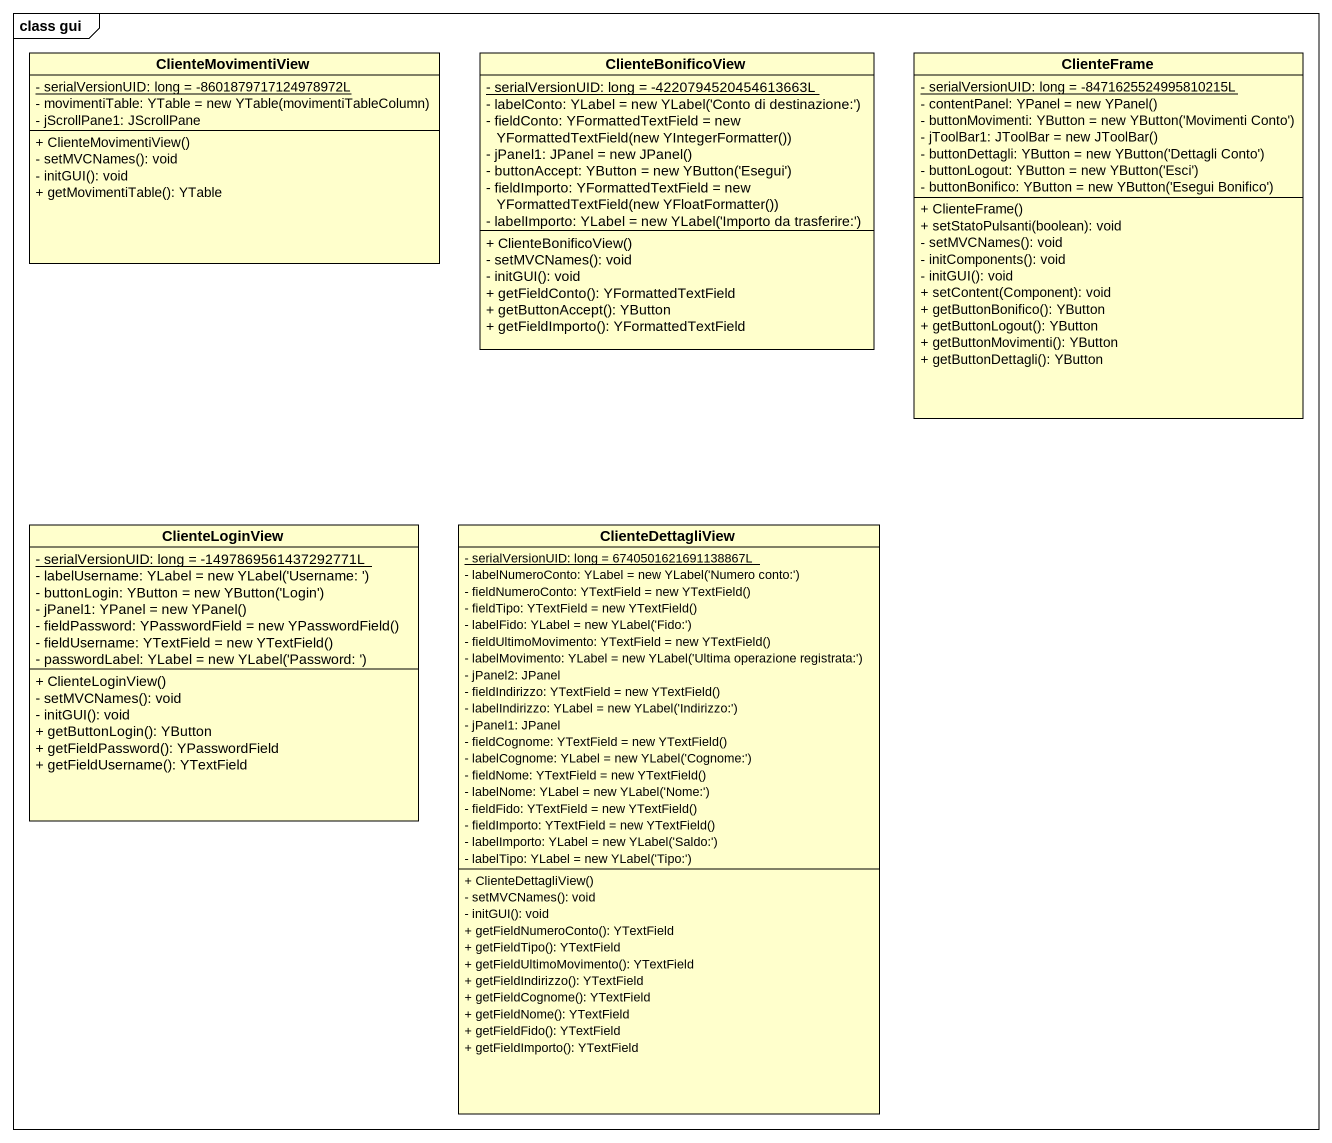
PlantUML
@startuml
mainframe class gui
hide circle
hide empty members
skinparam classAttributeIconSize 0
class ClienteMovimentiView {
  {static} - serialVersionUID: long = -8601879717124978972L
  {field} - movimentiTable: YTable = new YTable(movimentiTableColumn)
  - jScrollPane1: JScrollPane
  + ClienteMovimentiView()
  - setMVCNames(): void
  - initGUI(): void
  + getMovimentiTable(): YTable
}
class ClienteBonificoView {
  {static} - serialVersionUID: long = -4220794520454613663L
  {field} - labelConto: YLabel = new YLabel('Conto di destinazione:')
  {field} - fieldConto: YFormattedTextField = new YFormattedTextField(new YIntegerFormatter())
  {field} - jPanel1: JPanel = new JPanel()
  {field} - buttonAccept: YButton = new YButton('Esegui')
  {field} - fieldImporto: YFormattedTextField = new YFormattedTextField(new YFloatFormatter())
  {field} - labelImporto: YLabel = new YLabel('Importo da trasferire:')
  + ClienteBonificoView()
  - setMVCNames(): void
  - initGUI(): void
  + getFieldConto(): YFormattedTextField
  + getButtonAccept(): YButton
  + getFieldImporto(): YFormattedTextField
}
class ClienteFrame {
  {static} - serialVersionUID: long = -8471625524995810215L
  {field} - contentPanel: YPanel = new YPanel()
  {field} - buttonMovimenti: YButton = new YButton('Movimenti Conto')
  {field} - jToolBar1: JToolBar = new JToolBar()
  {field} - buttonDettagli: YButton = new YButton('Dettagli Conto')
  {field} - buttonLogout: YButton = new YButton('Esci')
  {field} - buttonBonifico: YButton = new YButton('Esegui Bonifico')
  + ClienteFrame()
  + setStatoPulsanti(boolean): void
  - setMVCNames(): void
  - initComponents(): void
  - initGUI(): void
  + setContent(Component): void
  + getButtonBonifico(): YButton
  + getButtonLogout(): YButton
  + getButtonMovimenti(): YButton
  + getButtonDettagli(): YButton
}
class ClienteLoginView {
  {static} - serialVersionUID: long = -1497869561437292771L
  {field} - labelUsername: YLabel = new YLabel('Username: ')
  {field} - buttonLogin: YButton = new YButton('Login')
  {field} - jPanel1: YPanel = new YPanel()
  {field} - fieldPassword: YPasswordField = new YPasswordField()
  {field} - fieldUsername: YTextField = new YTextField()
  {field} - passwordLabel: YLabel = new YLabel('Password: ')
  + ClienteLoginView()
  - setMVCNames(): void
  - initGUI(): void
  + getButtonLogin(): YButton
  + getFieldPassword(): YPasswordField
  + getFieldUsername(): YTextField
}
class ClienteDettagliView {
  {static} - serialVersionUID: long = 6740501621691138867L
  {field} - labelNumeroConto: YLabel = new YLabel('Numero conto:')
  {field} - fieldNumeroConto: YTextField = new YTextField()
  {field} - fieldTipo: YTextField = new YTextField()
  {field} - labelFido: YLabel = new YLabel('Fido:')
  {field} - fieldUltimoMovimento: YTextField = new YTextField()
  {field} - labelMovimento: YLabel = new YLabel('Ultima operazione registrata:')
  - jPanel2: JPanel
  {field} - fieldIndirizzo: YTextField = new YTextField()
  {field} - labelIndirizzo: YLabel = new YLabel('Indirizzo:')
  - jPanel1: JPanel
  {field} - fieldCognome: YTextField = new YTextField()
  {field} - labelCognome: YLabel = new YLabel('Cognome:')
  {field} - fieldNome: YTextField = new YTextField()
  {field} - labelNome: YLabel = new YLabel('Nome:')
  {field} - fieldFido: YTextField = new YTextField()
  {field} - fieldImporto: YTextField = new YTextField()
  {field} - labelImporto: YLabel = new YLabel('Saldo:')
  {field} - labelTipo: YLabel = new YLabel('Tipo:')
  + ClienteDettagliView()
  - setMVCNames(): void
  - initGUI(): void
  + getFieldNumeroConto(): YTextField
  + getFieldTipo(): YTextField
  + getFieldUltimoMovimento(): YTextField
  + getFieldIndirizzo(): YTextField
  + getFieldCognome(): YTextField
  + getFieldNome(): YTextField
  + getFieldFido(): YTextField
  + getFieldImporto(): YTextField
}
@enduml
